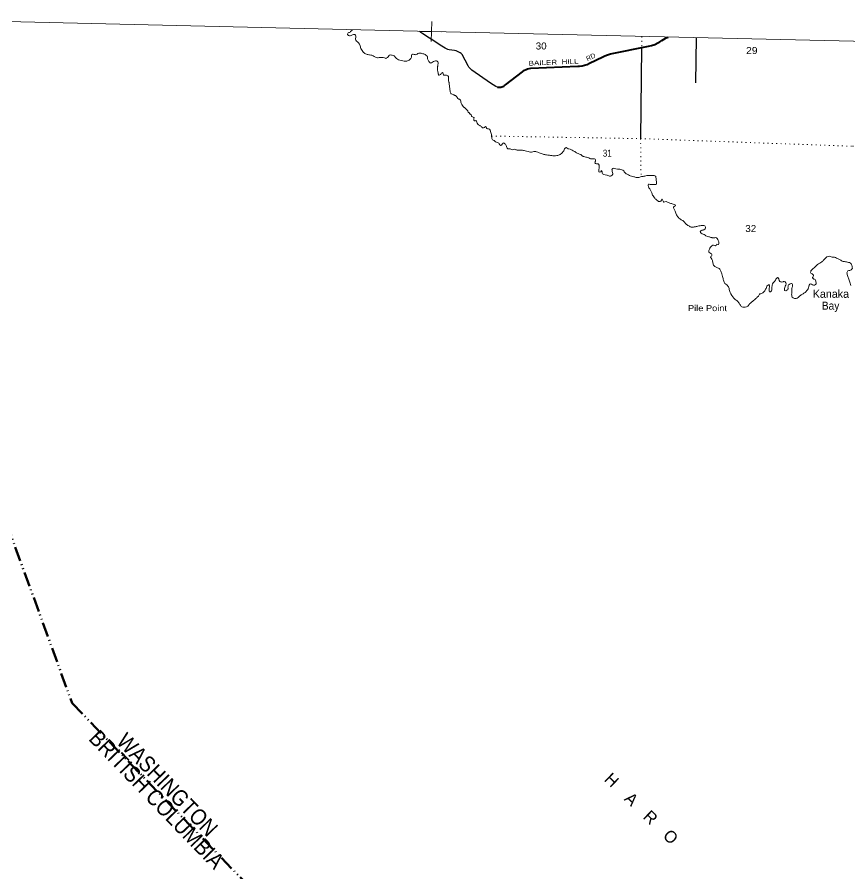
# Model space of a CAD drawing. Header units: feet. Extents: x -739708 to -488887, y 188754 to 379550.
# Drawn here: x -530061 to -509243, y 352460 to 373878 of the extents above; entities that cross this region are included whole.
import ezdxf
from ezdxf.enums import TextEntityAlignment as Align

# ---------------------------------------------------------------- set-up
doc = ezdxf.new("R2010")
doc.units = ezdxf.units.FT
doc.header["$LTSCALE"] = 73
doc.linetypes.add('DASH_DOUBLE_DOT', pattern=[9.2, 5, -1.2, 0.3, -1.2, 0.3, -1.2])
doc.linetypes.add('DOTTED', pattern=[1.5, 0.3, -1.2])
for name, color, linetype, lineweight in [('10', 7, 'DASH_DOUBLE_DOT', 70), ('26', 7, 'Continuous', 40), ('29', 7, 'Continuous', 25), ('39', 7, 'Continuous', 13), ('4', 7, 'Continuous', 13), ('42', 7, 'Continuous', 25), ('7', 7, 'DOTTED', 13)]:
    doc.layers.add(name, color=color, linetype=linetype, lineweight=lineweight)
doc.layers.add('27', color=7, linetype='Continuous')
doc.layers.add('41', color=7, linetype='Continuous')

msp = doc.modelspace()

# ---------------------------------------------------------------- linework, layer by layer
at = {"layer": '10'}
msp.add_lwpolyline([(-534936.22, 373877.7), (-528683.97, 356723.65), (-520285.51, 348021.19)], dxfattribs=at)
at = {"layer": '26'}
msp.add_lwpolyline([(-518054.25, 372127.52), (-518042.85, 372125.93), (-518017.33, 372124.31), (-517991.79, 372125.38), (-517966.51, 372129.1), (-517941.75, 372135.45), (-517917.78, 372144.35), (-517894.88, 372155.71), (-517873.3, 372169.4), (-517853.26, 372185.27), (-517427.99, 372512.73), (-517407.06, 372529.06), (-517373.18, 372551.08), (-517337.17, 372569.43), (-517299.45, 372583.92), (-517260.41, 372594.38), (-517220.5, 372600.71), (-516047.14, 372652.44), (-516000.66, 372653.69), (-515936.11, 372661.25), (-515872.71, 372675.51), (-515811.14, 372696.33), (-515752.09, 372723.46), (-515414.73, 372886.25), (-515367.13, 372911.32), (-515299.81, 372939.28), (-515229.94, 372960.06), (-514272.92, 373150.4), (-514205.04, 373167.11), (-514122.19, 373195.98), (-514042.81, 373233.36), (-513992.78, 373263.68), (-513967.64, 373278.91), (-513942.78, 373295.79), (-513904.53, 373321.75), (-513837.15, 373357.82), (-513783.81, 373378.55)], dxfattribs=at)
at = {"layer": '29'}
for p, q in [((-513085.82, 373362.42), (-513099.37, 372237.63)), ((-514449.97, 373116.72), (-514474.17, 370840.15))]:
    msp.add_line(p, q, dxfattribs=at)
for points in [[(-519706.91, 373326.68), (-519796.64, 373379.63), (-519852.19, 373416.45), (-519916.4, 373459.76), (-519969.06, 373496.57), (-520005.29, 373523.27)], [(-518054.25, 372127.52), (-518089.46, 372143.76), (-518222.58, 372231.07), (-518690.89, 372549.34), (-518722.37, 372575.86), (-518746.67, 372602.38), (-518767.65, 372627.8), (-518788.09, 372659.84), (-518858.78, 372805.72), (-518938.86, 372940.54), (-518960.4, 372969.27), (-518986.9, 372989.16), (-519033.84, 373013.47), (-519089.07, 373035.57), (-519123.86, 373044.41), (-519260.82, 373057.68), (-519290.09, 373066.52), (-519358.02, 373101.88), (-519446.38, 373154.92), (-519706.91, 373326.68)]]:
    msp.add_lwpolyline(points, dxfattribs=at)
at = {"layer": '39'}
for points in [[(-521686.55, 373562.7), (-521685.13, 373559.73), (-521694, 373546.13), (-521698.35, 373536.13), (-521714.77, 373528.52), (-521733.83, 373500.73), (-521766.48, 373491.59), (-521798.41, 373439.87), (-521772.76, 373418.83), (-521738.7, 373407.67), (-521675.24, 373432.08), (-521622.25, 373444.66), (-521593.11, 373405.27), (-521599.51, 373328.46), (-521572.82, 373274.97), (-521533.39, 373241.35), (-521494.76, 373181.41), (-521465.03, 373095.4), (-521399.28, 372996.14), (-521329.9, 372949.45), (-521251.45, 372934.91), (-521191.12, 372922.95), (-521133.43, 372890.8), (-521075.56, 372864.73), (-520992.5, 372868.29), (-520879.56, 372856.76), (-520845.57, 372843.57), (-520816.84, 372856.88), (-520781.54, 372886.2), (-520756.11, 372923.93), (-520683.28, 372923.75), (-520635.27, 372906.08), (-520580.41, 372847.68), (-520524.81, 372813.57), (-520454.68, 372791.18), (-520315.4, 372780.87), (-520286.73, 372792.16), (-520233.19, 372822.96), (-520205.24, 372876.82), (-520191.06, 372943.26), (-520158.47, 372950.38), (-520073.83, 372939.7), (-520042.7, 372965.1), (-519987.76, 372975.59), (-519939.37, 372970.07), (-519895.28, 372956.58), (-519861.35, 372941.36), (-519839.42, 372930.56), (-519808.14, 372895.17), (-519800.61, 372876.7), (-519797.93, 372832.04), (-519788.63, 372805.41), (-519771.5, 372770.44), (-519753.92, 372749.65), (-519720.8, 372726.39)], [(-519721.61, 372725.95), (-519674.74, 372751.56), (-519627.87, 372777.17), (-519577.19, 372786.54), (-519545.17, 372763.84), (-519533.6, 372725.25), (-519540.16, 372690.97), (-519540.57, 372662.67), (-519548.95, 372642.57), (-519555.54, 372606.27), (-519551.79, 372586), (-519550.41, 372541.49), (-519540.81, 372506.98), (-519533.36, 372462.39), (-519529.47, 372452.22), (-519519.74, 372425.79), (-519493.38, 372431.48), (-519470.88, 372449.35), (-519462.59, 372463.38), (-519437.98, 372487.29), (-519415.75, 372486.97), (-519400.37, 372432.15), (-519376.2, 372425.73), (-519347.93, 372423.3), (-519327.72, 372423.01), (-519291.48, 372412.37), (-519275.86, 372373.73), (-519278.79, 372311.09), (-519269.45, 372258.38), (-519263.65, 372240.1), (-519254.68, 372161.11), (-519245.45, 372100.31), (-519232.56, 372013.18), (-519220.96, 371976.62), (-519207.05, 371960.24), (-519158.74, 371945.38), (-519132.75, 371924.79), (-519118.63, 371922.56), (-519058.76, 371869.12), (-519018.88, 371830.12), (-518990.76, 371817.58), (-518969.17, 371772.79), (-518959.68, 371730.19), (-518942.01, 371693.53), (-518912.4, 371644.58), (-518894.44, 371628.14), (-518876.42, 371615.75), (-518830.55, 371572.62), (-518796.74, 371533.71), (-518783.06, 371501.16), (-518764.98, 371492.81), (-518751.04, 371478.45), (-518747.32, 371456.16), (-518725.14, 371451.79), (-518703.49, 371411.04), (-518691.66, 371390.65), (-518641.42, 371369.7), (-518639.75, 371345.41), (-518628.5, 371284.59), (-518593.99, 371294.2), (-518560.53, 371231.03), (-518526.85, 371184.03), (-518496.73, 371169.44), (-518442.74, 371128.22), (-518426.77, 371113.83), (-518376.18, 371117.14), (-518353.54, 371145.12), (-518325.74, 371110.35), (-518319.91, 371094.09), (-518279.6, 371085.41), (-518233.55, 371054.41), (-518225.99, 371017.91), (-518206.48, 370969.1), (-518205.19, 370918.53), (-518199.45, 370896.2), (-518190.13, 370841.47), (-518180.49, 370808.98), (-518132.18, 370794.13), (-518118.27, 370777.75), (-518074.18, 370750.82), (-518008.06, 370709.43), (-517972.32, 370664.42), (-517931.37, 370700.23), (-517908.67, 370732.25), (-517884.53, 370723.81), (-517834.73, 370672.54), (-517819.37, 370615.7), (-517791.49, 370586.99), (-517718.84, 370577.84), (-517682.69, 370561.14), (-517629.9, 370576.55), (-517595.71, 370563.93), (-517515.03, 370550.62), (-517444.23, 370553.64), (-517363.64, 370534.27), (-517289.08, 370517.02), (-517230.61, 370506.06)], [(-517230.61, 370506.06), (-517167.92, 370507.17), (-517115.16, 370520.56), (-517072.83, 370511.86), (-517010.52, 370486.69), (-516913.97, 370452.94), (-516829.33, 370433.51), (-516752.64, 370424.31), (-516694.14, 370415.38), (-516641.67, 370408.55), (-516566.74, 370417.57), (-516524.14, 370427.06), (-516501.73, 370438.87), (-516473.23, 370452.61), (-516430.17, 370494.45), (-516407.55, 370520.41), (-516395.19, 370536.4), (-516384.64, 370566.58), (-516368.03, 370596.67), (-516333.32, 370620.43), (-516285.31, 370585.36), (-516267.11, 370585.1), (-516204.77, 370561.95), (-516162.68, 370537.07), (-516120.49, 370518.26), (-516080.51, 370487.35), (-516032.29, 370466.44), (-515972, 370441.3), (-515941.97, 370420.64), (-515920, 370402.12), (-515891.88, 370389.58), (-515847.55, 370378.83), (-515823.3, 370378.48), (-515764.97, 370357.41), (-515724.84, 370336.61), (-515704.63, 370336.32), (-515644.02, 370333.42), (-515607.75, 370324.8), (-515602.24, 370286.31), (-515606.49, 370272.21), (-515615.1, 370235.94), (-515601.16, 370221.59), (-515550.77, 370210.74), (-515528.62, 370204.36), (-515513.42, 370137.41), (-515513.92, 370103.04), (-515518.95, 370034.37), (-515515.23, 370012.07), (-515470.73, 370013.45), (-515460.19, 370043.63), (-515436.43, 370008.91), (-515425, 369960.21), (-515392.87, 369945.59), (-515322.33, 369930.42), (-515292.21, 369915.83), (-515207.37, 369910.55), (-515168.41, 369948.4), (-515170.17, 369966.63), (-515187.57, 370021.47), (-515189.18, 370049.81), (-515186.72, 370080.1), (-515148.03, 370099.76), (-515089.61, 370084.76), (-515012.89, 370077.58), (-514966.49, 370070.84), (-514916.22, 370051.91), (-514848.61, 369974.1), (-514774.4, 369932.58), (-514732.3, 369907.7), (-514669.85, 369892.64), (-514625.5, 369883.91), (-514587.27, 369871.23), (-514518.54, 369870.23), (-514473.81, 369887.78), (-514433.3, 369893.26), (-514392.78, 369898.74), (-514293.44, 369917.52), (-514222.7, 369916.49), (-514164.02, 369919.68), (-514115.63, 369910.89), (-514095.7, 369890.38), (-514088.29, 369843.77), (-514075.64, 369740.46), (-514080.21, 369704.13), (-514118.73, 369696.6), (-514159.24, 369691.13), (-514233.97, 369696.25), (-514278.41, 369698.92), (-514286.94, 369668.71), (-514267.51, 369613.84), (-514227.97, 369552.6), (-514196.65, 369481.38), (-514163.31, 369410.13), (-514129.62, 369363.13), (-514083.8, 369315.96), (-514001.63, 369266.24), (-513985.43, 369268.03)], [(-513985.43, 369268.03), (-513952.62, 369299.9), (-513942.14, 369326.04), (-513906.48, 369274.97), (-513892.66, 369252.53), (-513837.88, 369265.89), (-513797.68, 369249.13), (-513721.25, 369221.73), (-513680.94, 369213.06), (-513630.67, 369194.13), (-513600.71, 369169.44), (-513635.42, 369145.67), (-513650.12, 369107.47), (-513618.66, 369046.35), (-513599.12, 368999.56), (-513561.95, 368914.1), (-513514.31, 368852.75), (-513440.23, 368803.15), (-513400.15, 368778.3), (-513344.52, 368710.77), (-513272.45, 368661.19), (-513232.35, 368638.37), (-513179.94, 368627.5), (-513131.34, 368632.86), (-513098.91, 368638.46), (-513068.53, 368642.06), (-513017.74, 368659.52), (-512957.01, 368664.71), (-512908.41, 368670.07), (-512850.35, 368630.81), (-512859.05, 368588.47), (-512885.68, 368564.59), (-512906.04, 368554.78), (-512934.39, 368551.15), (-512956.72, 368545.41), (-512979.3, 368521.47), (-512979.68, 368495.19), (-512933.69, 368460.15), (-512885.41, 368443.27), (-512839.45, 368406.21), (-512768.96, 368386.99), (-512696.49, 368365.72), (-512670.24, 368363.31), (-512621.73, 368362.61), (-512573.22, 368361.91), (-512545.56, 368317.02), (-512516.41, 368235.72), (-512527.11, 368195.43), (-512567.5, 368198.04), (-512588.1, 368172.05), (-512604.41, 368162.18), (-512648.65, 368179), (-512693.35, 368163.47), (-512726.25, 368125.53), (-512753.29, 368073.35), (-512772.24, 368021.05), (-512766.41, 368004.79), (-512720.42, 367969.75), (-512714.38, 367967.64), (-512701.14, 367904.77), (-512723.79, 367876.79), (-512709.96, 367854.34), (-512680.49, 367795.28), (-512661.47, 367712.1), (-512649.84, 367677.56), (-512615.92, 367646.74), (-512585.92, 367624.06), (-512513.54, 367596.72), (-512473.87, 367543.58), (-512446.77, 367460.28), (-512425.53, 367391.22), (-512400.6, 367297.85), (-512381.06, 367251.06), (-512365.3, 367222.52), (-512317.37, 367181.39), (-512271.82, 367116.02), (-512242.88, 367020.57), (-512217.48, 366959.54), (-512106.3, 366818.41), (-512036.35, 366762.8), (-511990.88, 366691.37), (-511941.17, 366634.03), (-511890.75, 366625.21), (-511823.87, 366636.38), (-511793.29, 366654.13), (-511747.97, 366712.11), (-511709.07, 366745.92), (-511647.7, 366795.58), (-511608.82, 366827.37), (-511549.38, 366883.12), (-511526.86, 366903.02), (-511489.62, 366961.12), (-511469.38, 366962.84), (-511432.82, 366974.45), (-511385.66, 367020.27), (-511338.11, 367092.37), (-511315.06, 367148.65)], [(-511315.06, 367148.65), (-511296.58, 367168.6), (-511261.89, 367190.34), (-511254.07, 367172.03), (-511259.08, 367105.38), (-511259.78, 367056.86), (-511250.32, 367012.24), (-511207.69, 367023.75), (-511199.43, 367035.76), (-511190.67, 367082.14), (-511194.22, 367116.57), (-511187.69, 367148.83), (-511181.18, 367179.06), (-511160.21, 367231.33), (-511131.44, 367263.27), (-511090.14, 367323.33), (-511049.07, 367367.21), (-511017.22, 367332.38), (-510995.9, 367269.39), (-510959.66, 367258.75), (-510921.28, 367256.17), (-510904.97, 367266.05), (-510858.59, 367257.29), (-510835.01, 367210.44), (-510856.13, 367148.06), (-510875.11, 367093.74), (-510873.82, 367043.17), (-510815.12, 367048.39), (-510796.49, 367078.45), (-510784.04, 367100.51), (-510789.69, 367128.9), (-510787.35, 367151.11), (-510785.03, 367171.29), (-510756.38, 367195.14), (-510711.53, 367220.78), (-510687.45, 367208.3), (-510673.77, 367175.75), (-510688.71, 367121.37), (-510689.94, 367036.46), (-510696.97, 366969.84), (-510697.62, 366925.36), (-510684.17, 366876.64), (-510630.03, 366845.53), (-510581.55, 366842.8), (-510536.64, 366872.48), (-510489.59, 366910.21), (-510424.3, 366951.73), (-510363.01, 366995.32), (-510336.41, 367017.18), (-510315.76, 367047.21), (-510288.99, 367081.2), (-510265.9, 367139.5), (-510261.33, 367175.83), (-510226.42, 367213.74), (-510176.26, 367186.73), (-510127.87, 367177.94), (-510088.97, 367211.75), (-510090.29, 367260.3), (-510125.73, 367325.51), (-510155.91, 367336.06), (-510169.85, 367350.42), (-510177.64, 367370.75), (-510159.16, 367390.7), (-510154.62, 367425.01), (-510184.47, 367457.8), (-510216.58, 367474.44), (-510222.08, 367512.94), (-510180.75, 367575.02), (-510098.87, 367644.6), (-510049.6, 367696.46), (-509941.5, 367761.62), (-509912.83, 367787.49), (-509855.32, 367849.34), (-509814.37, 367885.14), (-509753.52, 367898.41), (-509660.89, 367872.8), (-509630.49, 367878.43), (-509574.24, 367853.35), (-509499.95, 367817.89), (-509435.79, 367780.57), (-509411.65, 367772.13), (-509349.14, 367761.11), (-509300.74, 367752.32), (-509252.41, 367739.49), (-509210.34, 367712.59), (-509190.74, 367669.85), (-509185.23, 367631.35), (-509179.55, 367604.98), (-509192.03, 367580.9), (-509212.59, 367556.93), (-509245.08, 367547.29), (-509291.75, 367535.84), (-509312.43, 367503.79), (-509301.47, 367422.75), (-509264.5, 367323.13), (-509235.53, 367229.7), (-509222.32, 367164.8)]]:
    msp.add_spline(points, degree=3, dxfattribs=at)
at = {"layer": '4'}
for p, q in [((-519696.81, 373766.11), (-519708.15, 373266.24)), ((-519452.54, 373510.5), (-519952.42, 373521.85)), ((-519452.54, 373510.5), (-519952.42, 373521.85)), ((-519452.54, 373510.5), (-519952.42, 373521.85)), ((-519452.54, 373510.5), (-519952.42, 373521.85)), ((-519702.48, 373516.18), (-519708.15, 373266.24)), ((-519702.48, 373516.18), (-519708.15, 373266.24)), ((-519702.48, 373516.18), (-519708.15, 373266.24))]:
    msp.add_line(p, q, dxfattribs=at)
msp.add_lwpolyline([(-534936.22, 373877.7), (-519702.48, 373516.18), (-489136.84, 372822.34), (-493183.05, 189004.41), (-524001.53, 189704), (-554819.03, 190445.97), (-585635.48, 191230.33), (-616450.82, 192057.09), (-647264.98, 192926.23), (-678077.93, 193837.75), (-708889.59, 194791.67), (-739699.92, 195787.95)], dxfattribs=at)
msp.add_lwpolyline([(-534936.22, 373877.7), (-519702.48, 373516.18), (-489136.84, 372822.34), (-493183.05, 189004.41), (-524001.53, 189704), (-554819.03, 190445.97), (-585635.48, 191230.33), (-616450.82, 192057.09), (-647264.98, 192926.23), (-678077.93, 193837.75), (-708889.59, 194791.67), (-739699.92, 195787.95)], dxfattribs=at)
at = {"layer": '7'}
for points in [[(-514444.04, 373393.82), (-514474.17, 370840.15), (-514462.51, 369889.31)], [(-518201.51, 370904.54), (-514474.17, 370840.15), (-509173.88, 370650.04), (-503788.86, 370586.09), (-498511.27, 370363.95), (-493384.23, 370190.3)]]:
    msp.add_lwpolyline(points, dxfattribs=at)

# ---------------------------------------------------------------- texts
at = {"layer": '10', "width": 0.9}
for s, p in [('BRITISH COLUMBIA', (-525134.57, 352545.9)), ('WASHINGTON', (-525297.62, 353358.21))]:
    msp.add_text(s, height=400, rotation=313.992, dxfattribs=at).set_placement(p, align=Align.RIGHT)
at = {"layer": '27'}
for s, rotation, width, p in [('RD', 25.759, 1.05, (-515803.89, 372774.98)), ('BAILER  HILL', 2.524, 1.25, (-517270.7, 372663.09))]:
    msp.add_text(s, height=120, rotation=rotation, dxfattribs=dict(at, width=width)).set_placement(p)
at = {"layer": '41'}
msp.add_text('Kanaka', height=200, dxfattribs=at).set_placement((-510170.01, 366861.31))
at = {"layer": '41', "width": 0.95}
msp.add_text('Bay', height=200, dxfattribs=at).set_placement((-509943.94, 366564.45))
at = {"layer": '41'}
for s, p in [('H', (-515404.24, 354799)), ('A', (-514901.84, 354314.95)), ('R', (-514433.48, 353863.69)), ('O', (-513937.88, 353386.2))]:
    msp.add_text(s, height=300, rotation=316.066, dxfattribs=at).set_placement(p)
at = {"layer": '42', "width": 1.15}
msp.add_text('Pile Point', height=150, dxfattribs=at).set_placement((-513289.24, 366527.51))
at = {"layer": '7'}
for s, width, p in [('30', 1.05, (-517096.41, 373069)), ('29', 1.1, (-511837.27, 372955.89)), ('31', 0.85, (-515418.76, 370387.75)), ('32', 1.05, (-511857.4, 368506.18))]:
    msp.add_text(s, height=175, dxfattribs=dict(at, width=width)).set_placement(p)

doc.saveas('drawing.dxf')
